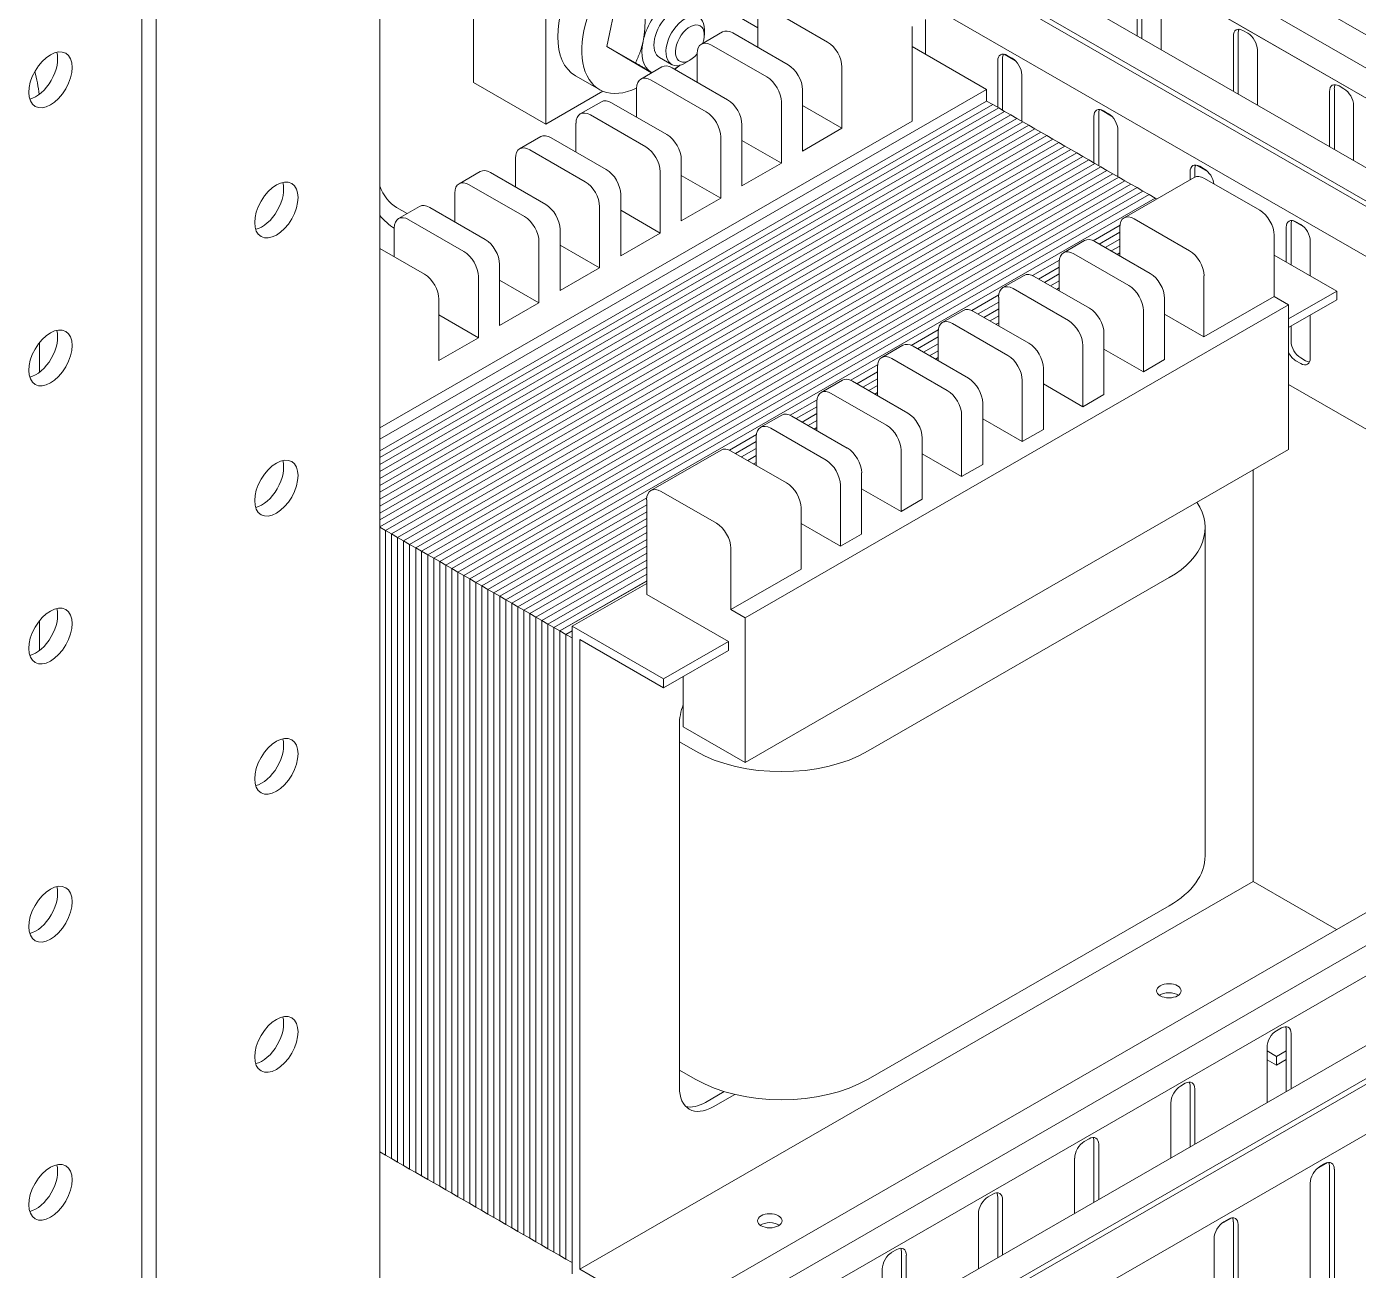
# Model space of a CAD drawing. Header units: millimetres. Extents: x 0 to 8410, y 0 to 5940.
# Drawn here: x 7351.4 to 7547.3, y 4536.9 to 4719.7 of the extents above; entities that cross this region are included whole.
import ezdxf

# ---------------------------------------------------------------- set-up
doc = ezdxf.new("R2010")
doc.units = ezdxf.units.MM
doc.header["$LTSCALE"] = 10
doc.layers.add('가시적인 것(ISO)', color=3, linetype='Continuous', lineweight=5, true_color=0x00ff00)

msp = doc.modelspace()

# ---------------------------------------------------------------- linework, layer by layer
at = {"layer": '가시적인 것(ISO)'}
for p, q in [((7368.37, 3136.39), (7368.37, 4825.03)), ((7370.49, 4823.81), (7370.49, 3158.54)), ((7660.41, 4653.98), (7452.52, 4773.7)), ((7427.77, 4768.85), (7427.77, 4705.33)), ((7656.17, 4651.54), (7452.52, 4768.81)), ((7417.16, 4711.44), (7417.16, 4762.74)), ((7656.17, 4647.11), (7452.52, 4764.39)), ((7659.7, 4645.06), (7452.52, 4764.37)), ((7403.36, 3330.27), (7403.36, 4757.71)), ((7643.44, 4644.21), (7452.52, 4754.15)), ((7639.19, 4641.77), (7452.52, 4749.27)), ((7638.48, 4641.36), (7452.52, 4748.45)), ((7632.1, 4637.68), (7452.52, 4741.09)), ((7514.74, 4718.32), (7514.74, 4726.42)), ((7515.45, 4726.83), (7515.45, 4717.91)), ((7438.19, 4723.49), (7436.77, 4716.76)), ((7518.28, 4724.39), (7518.28, 4716.28)), ((7458.95, 4719.51), (7455.35, 4721.59)), ((7461.07, 4722.08), (7469.21, 4717.4)), ((7458.95, 4716.63), (7458.95, 4720.85)), ((7481.65, 4719.67), (7481.65, 4705.77)), ((7483.63, 4720.72), (7483.63, 4715.63)), ((7453.78, 4718.89), (7450.67, 4717.1)), ((7451.1, 4718.41), (7451.1, 4719.22)), ((7463.41, 4714.06), (7455.28, 4718.74)), ((7528.89, 4710.18), (7528.89, 4718.28)), ((7529.59, 4718.69), (7529.59, 4709.77)), ((7530.3, 4719.1), (7531.01, 4718.69)), ((7436.77, 4716.76), (7440.49, 4714.53)), ((7436.77, 4716.76), (7440.96, 4714.35)), ((7450.04, 4711.49), (7450.04, 4715.72)), ((7452.16, 4716.95), (7460.3, 4712.27)), ((7481.65, 4716.77), (7492.61, 4710.45)), ((7496.83, 4714.67), (7495.19, 4715.61)), ((7532.42, 4716.24), (7532.42, 4708.14)), ((7440.49, 4714.53), (7443.35, 4712.88)), ((7444.87, 4713.76), (7441.76, 4711.97)), ((7446.28, 4714.13), (7444.51, 4715.15)), ((7454.5, 4708.93), (7446.37, 4713.61)), ((7448.99, 4714.74), (7448.29, 4714.33)), ((7471.33, 4713.72), (7471.33, 4704.73)), ((7494.24, 4707.8), (7494.24, 4714.61)), ((7494.94, 4715.02), (7494.94, 4707.39)), ((7495.65, 4715.43), (7496.36, 4715.03)), ((7432.14, 4712.46), (7435.67, 4710.43)), ((7443.26, 4711.82), (7451.39, 4707.14)), ((7497.77, 4712.58), (7497.77, 4705.77)), ((7492.61, 4710.45), (7403.36, 4659.06)), ((7417.16, 4711.44), (7427.77, 4705.33)), ((7427.77, 4705.33), (7436.18, 4710.18)), ((7441.13, 4706.36), (7441.13, 4710.59)), ((7465.53, 4701.39), (7465.53, 4710.39)), ((7492.61, 4710.45), (7492.61, 4708.74)), ((7543.03, 4702.03), (7543.03, 4710.13)), ((7543.74, 4710.54), (7543.74, 4701.62)), ((7544.44, 4710.96), (7545.15, 4710.55)), ((7492.61, 4708.74), (7403.36, 4657.34)), ((7493.5, 4708.23), (7403.36, 4656.33)), ((7403.36, 4656.33), (7493.5, 4708.23)), ((7494.38, 4707.72), (7403.36, 4655.31)), ((7403.36, 4655.31), (7494.38, 4707.72)), ((7435.96, 4708.63), (7432.85, 4706.84)), ((7445.59, 4703.8), (7437.46, 4708.48)), ((7462.42, 4708.59), (7462.42, 4699.6)), ((7465.53, 4708.07), (7471.33, 4704.73)), ((7492.61, 4708.74), (7493.5, 4708.23)), ((7493.5, 4708.23), (7494.38, 4707.72)), ((7493.5, 4708.23), (7493.5, 4708.23)), ((7494.38, 4707.72), (7495.26, 4707.21)), ((7494.38, 4707.72), (7494.38, 4707.72)), ((7546.56, 4708.1), (7546.56, 4700)), ((7495.26, 4707.21), (7403.36, 4654.29)), ((7403.36, 4654.29), (7495.26, 4707.21)), ((7496.15, 4706.7), (7403.36, 4653.27)), ((7403.36, 4653.27), (7496.15, 4706.7)), ((7497.03, 4706.19), (7403.36, 4652.25)), ((7403.36, 4652.25), (7497.03, 4706.19)), ((7481.65, 4705.77), (7403.36, 4660.69)), ((7434.35, 4706.69), (7442.48, 4702.01)), ((7495.26, 4707.21), (7496.15, 4706.7)), ((7495.26, 4707.21), (7495.26, 4707.21)), ((7496.15, 4706.7), (7497.03, 4706.19)), ((7496.15, 4706.7), (7496.15, 4706.7)), ((7497.03, 4706.19), (7497.92, 4705.68)), ((7497.03, 4706.19), (7497.03, 4706.19)), ((7508.38, 4699.66), (7508.38, 4706.47)), ((7509.09, 4706.88), (7509.09, 4699.25)), ((7510.97, 4706.52), (7509.33, 4707.47)), ((7509.79, 4707.29), (7510.5, 4706.88)), ((7497.92, 4705.68), (7403.36, 4651.23)), ((7403.36, 4651.23), (7497.92, 4705.68)), ((7498.8, 4705.17), (7403.36, 4650.21)), ((7403.36, 4650.22), (7498.8, 4705.17)), ((7499.69, 4704.66), (7403.36, 4649.2)), ((7403.36, 4649.2), (7499.68, 4704.66)), ((7403.36, 4648.18), (7500.57, 4704.16)), ((7500.57, 4704.15), (7403.36, 4648.18)), ((7432.22, 4701.23), (7432.22, 4705.46)), ((7456.62, 4696.26), (7456.62, 4705.26)), ((7471.33, 4704.73), (7465.53, 4701.39)), ((7497.92, 4705.68), (7498.8, 4705.17)), ((7497.92, 4705.68), (7497.92, 4705.68)), ((7498.8, 4705.17), (7499.68, 4704.66)), ((7498.8, 4705.17), (7498.8, 4705.17)), ((7499.68, 4704.66), (7499.68, 4704.66)), ((7499.69, 4704.66), (7500.57, 4704.16)), ((7500.57, 4704.16), (7500.57, 4704.15)), ((7500.57, 4704.15), (7501.45, 4703.65)), ((7511.92, 4704.43), (7511.92, 4697.62)), ((7501.45, 4703.65), (7403.36, 4647.16)), ((7403.36, 4647.16), (7501.45, 4703.65)), ((7502.34, 4703.14), (7403.36, 4646.14)), ((7403.36, 4646.14), (7502.34, 4703.14)), ((7503.22, 4702.63), (7404.23, 4645.62)), ((7404.23, 4645.62), (7503.22, 4702.63)), ((7504.11, 4702.12), (7405.11, 4645.11)), ((7405.11, 4645.11), (7504.11, 4702.12)), ((7427.05, 4703.5), (7423.94, 4701.71)), ((7436.68, 4698.67), (7428.55, 4703.35)), ((7453.51, 4703.46), (7453.51, 4694.47)), ((7456.62, 4702.94), (7462.42, 4699.6)), ((7501.45, 4703.65), (7502.34, 4703.14)), ((7501.45, 4703.65), (7501.45, 4703.65)), ((7502.34, 4703.14), (7503.22, 4702.63)), ((7502.34, 4703.14), (7502.34, 4703.14)), ((7503.22, 4702.63), (7504.11, 4702.12)), ((7503.22, 4702.63), (7503.22, 4702.63)), ((7504.11, 4702.12), (7504.99, 4701.61)), ((7504.11, 4702.12), (7504.11, 4702.12)), ((7504.99, 4701.61), (7406, 4644.6)), ((7406, 4644.6), (7504.99, 4701.61)), ((7505.87, 4701.1), (7406.88, 4644.09)), ((7406.88, 4644.09), (7505.87, 4701.1)), ((7506.76, 4700.59), (7407.76, 4643.58)), ((7407.76, 4643.58), (7506.76, 4700.59)), ((7507.64, 4700.08), (7408.65, 4643.07)), ((7408.65, 4643.07), (7507.64, 4700.08)), ((7423.31, 4696.1), (7423.31, 4700.33)), ((7425.44, 4701.56), (7433.57, 4696.88)), ((7447.71, 4691.13), (7447.71, 4700.12)), ((7504.99, 4701.61), (7505.87, 4701.1)), ((7504.99, 4701.61), (7504.99, 4701.61)), ((7505.87, 4701.1), (7506.76, 4700.59)), ((7505.87, 4701.1), (7505.87, 4701.1)), ((7506.76, 4700.59), (7507.64, 4700.08)), ((7506.76, 4700.59), (7506.76, 4700.59)), ((7507.64, 4700.08), (7508.53, 4699.57)), ((7507.64, 4700.08), (7507.64, 4700.08)), ((7508.53, 4699.57), (7409.53, 4642.56)), ((7409.53, 4642.56), (7508.53, 4699.57)), ((7509.41, 4699.06), (7410.42, 4642.06)), ((7410.42, 4642.06), (7509.41, 4699.06)), ((7510.3, 4698.55), (7411.3, 4641.55)), ((7411.3, 4641.55), (7510.3, 4698.55)), ((7412.18, 4641.04), (7511.18, 4698.04)), ((7511.18, 4698.04), (7412.19, 4641.04)), ((7418.14, 4698.37), (7415.03, 4696.58)), ((7427.77, 4693.54), (7419.64, 4698.22)), ((7444.6, 4698.33), (7444.6, 4689.34)), ((7462.42, 4699.6), (7456.62, 4696.26)), ((7508.53, 4699.57), (7509.41, 4699.06)), ((7508.53, 4699.57), (7508.53, 4699.57)), ((7509.41, 4699.06), (7510.3, 4698.55)), ((7509.41, 4699.06), (7509.41, 4699.06)), ((7510.3, 4698.55), (7511.18, 4698.04)), ((7510.3, 4698.55), (7510.3, 4698.55)), ((7511.18, 4698.04), (7512.06, 4697.54)), ((7511.18, 4698.04), (7511.18, 4698.04)), ((7522.52, 4697.15), (7522.52, 4698.33)), ((7523.23, 4698.73), (7523.23, 4697.55)), ((7525.11, 4698.38), (7523.47, 4699.32)), ((7523.94, 4699.15), (7524.64, 4698.74)), ((7512.06, 4697.54), (7413.07, 4640.53)), ((7413.07, 4640.53), (7512.06, 4697.54)), ((7512.95, 4697.03), (7413.95, 4640.02)), ((7413.95, 4640.02), (7512.95, 4697.03)), ((7513.83, 4696.52), (7414.84, 4639.51)), ((7414.84, 4639.51), (7513.83, 4696.52)), ((7514.72, 4696.01), (7415.72, 4639)), ((7415.72, 4639), (7514.72, 4696.01)), ((7416.53, 4696.43), (7424.66, 4691.75)), ((7447.71, 4697.81), (7453.51, 4694.47)), ((7512.06, 4697.54), (7512.95, 4697.03)), ((7512.06, 4697.54), (7512.06, 4697.54)), ((7512.82, 4691.57), (7523.15, 4697.51)), ((7512.95, 4697.03), (7513.83, 4696.52)), ((7512.95, 4697.03), (7512.95, 4697.03)), ((7513.83, 4696.52), (7514.72, 4696.01)), ((7513.83, 4696.52), (7513.83, 4696.52)), ((7514.72, 4696.01), (7515.6, 4695.5)), ((7514.72, 4696.01), (7514.72, 4696.01)), ((7532.77, 4692.68), (7524.64, 4697.37)), ((7414.41, 4690.97), (7414.41, 4695.2)), ((7515.6, 4695.5), (7416.61, 4638.49)), ((7416.61, 4638.49), (7515.6, 4695.5)), ((7516.49, 4694.99), (7417.49, 4637.98)), ((7417.49, 4637.98), (7516.49, 4694.99)), ((7517.37, 4694.48), (7418.37, 4637.47)), ((7418.37, 4637.47), (7517.37, 4694.48)), ((7438.8, 4686), (7438.8, 4694.99)), ((7453.51, 4694.47), (7447.71, 4691.13)), ((7515.6, 4695.5), (7516.49, 4694.99)), ((7515.6, 4695.5), (7515.6, 4695.5)), ((7516.49, 4694.99), (7517.37, 4694.48)), ((7516.49, 4694.99), (7516.49, 4694.99)), ((7517.37, 4694.48), (7517.63, 4694.33)), ((7517.37, 4694.48), (7517.37, 4694.48)), ((7407.41, 4692.19), (7405.85, 4693.08)), ((7409.23, 4693.24), (7406.12, 4691.45)), ((7418.86, 4688.41), (7410.73, 4693.09)), ((7435.69, 4693.2), (7435.69, 4684.21)), ((7438.8, 4692.68), (7444.6, 4689.34)), ((7407.62, 4691.3), (7415.75, 4686.62)), ((7512.22, 4690.49), (7508.26, 4688.21)), ((7508.26, 4688.21), (7512.22, 4690.49)), ((7512.2, 4685.96), (7512.2, 4690.19)), ((7514.32, 4691.42), (7522.45, 4686.74)), ((7536.66, 4685.09), (7536.66, 4690.18)), ((7537.37, 4690.59), (7537.37, 4684.68)), ((7539.25, 4690.24), (7537.61, 4691.18)), ((7538.08, 4691), (7538.79, 4690.6)), ((7405.5, 4685.84), (7405.5, 4690.07)), ((7429.89, 4680.87), (7429.89, 4689.86)), ((7444.6, 4689.34), (7438.8, 4686)), ((7503.91, 4686.44), (7507.02, 4688.23)), ((7512.2, 4689.47), (7509.16, 4687.71)), ((7509.16, 4687.71), (7512.2, 4689.47)), ((7512.2, 4688.45), (7510.04, 4687.21)), ((7510.04, 4687.21), (7512.2, 4688.45)), ((7534.9, 4680.02), (7534.9, 4689.01)), ((7540.2, 4688.15), (7540.2, 4683.05)), ((7409.95, 4683.28), (7403.36, 4687.07)), ((7426.78, 4688.07), (7426.78, 4679.08)), ((7429.89, 4687.55), (7435.69, 4684.21)), ((7505.41, 4686.29), (7513.54, 4681.61)), ((7516.65, 4683.4), (7508.52, 4688.08)), ((7512.2, 4687.43), (7510.93, 4686.7)), ((7510.93, 4686.7), (7512.2, 4687.43)), ((7512.2, 4686.41), (7511.81, 4686.19)), ((7511.81, 4686.19), (7512.2, 4686.41)), ((7420.98, 4675.74), (7420.98, 4684.73)), ((7435.69, 4684.21), (7429.89, 4680.87)), ((7503.31, 4685.36), (7499.35, 4683.08)), ((7499.35, 4683.08), (7503.31, 4685.36)), ((7503.29, 4684.33), (7500.25, 4682.58)), ((7500.25, 4682.58), (7503.29, 4684.33)), ((7503.29, 4680.83), (7503.29, 4685.06)), ((7544.09, 4680.81), (7534.9, 4686.1)), ((7417.87, 4682.94), (7417.87, 4673.95)), ((7420.98, 4682.42), (7426.78, 4679.08)), ((7495, 4681.31), (7498.11, 4683.1)), ((7507.74, 4678.27), (7499.61, 4682.95)), ((7503.29, 4683.32), (7501.13, 4682.07)), ((7501.13, 4682.07), (7503.29, 4683.32)), ((7503.29, 4682.3), (7502.02, 4681.57)), ((7502.02, 4681.57), (7503.29, 4682.3)), ((7524.57, 4683.06), (7524.57, 4674.07)), ((7496.5, 4681.16), (7504.63, 4676.48)), ((7503.29, 4681.28), (7502.9, 4681.06)), ((7502.9, 4681.06), (7503.29, 4681.28)), ((7544.09, 4680.81), (7537.02, 4676.74)), ((7544.09, 4679.5), (7544.09, 4680.81)), ((7412.07, 4670.61), (7412.07, 4679.6)), ((7426.78, 4679.08), (7420.98, 4675.74)), ((7457.11, 4632.78), (7537.02, 4678.79)), ((7494.4, 4680.23), (7490.44, 4677.95)), ((7490.44, 4677.95), (7494.4, 4680.23)), ((7494.38, 4679.2), (7491.34, 4677.45)), ((7491.34, 4677.45), (7494.38, 4679.2)), ((7494.38, 4675.7), (7494.38, 4679.93)), ((7518.77, 4670.73), (7518.77, 4679.72)), ((7524.57, 4674.07), (7534.9, 4680.02)), ((7537.02, 4678.79), (7534.9, 4680.02)), ((7537.02, 4675.43), (7544.09, 4679.5)), ((7537.02, 4657.54), (7537.02, 4678.79)), ((7412.07, 4677.29), (7417.87, 4673.95)), ((7486.09, 4676.18), (7489.2, 4677.97)), ((7498.83, 4673.14), (7490.7, 4677.82)), ((7494.38, 4678.19), (7492.22, 4676.94)), ((7492.22, 4676.94), (7494.38, 4678.19)), ((7494.38, 4677.17), (7493.11, 4676.43)), ((7493.11, 4676.43), (7494.38, 4677.17)), ((7515.66, 4677.93), (7515.66, 4668.94)), ((7524.57, 4674.07), (7518.77, 4677.41)), ((7540.2, 4677.26), (7540.2, 4670.98)), ((7485.49, 4675.1), (7481.53, 4672.82)), ((7481.53, 4672.82), (7485.49, 4675.1)), ((7485.47, 4670.57), (7485.47, 4674.8)), ((7487.59, 4676.03), (7495.72, 4671.35)), ((7494.38, 4676.15), (7493.99, 4675.93)), ((7493.99, 4675.93), (7494.38, 4676.15)), ((7509.86, 4665.6), (7509.86, 4674.59)), ((7537.37, 4675.63), (7537.37, 4673.42)), ((7353.32, 4668.86), (7353.32, 4673.21)), ((7417.87, 4673.95), (7412.07, 4670.61)), ((7477.18, 4671.04), (7480.3, 4672.84)), ((7489.92, 4668.01), (7481.79, 4672.69)), ((7485.47, 4674.07), (7482.43, 4672.32)), ((7482.43, 4672.32), (7485.47, 4674.07)), ((7483.31, 4671.81), (7485.47, 4673.06)), ((7485.47, 4673.05), (7483.31, 4671.81)), ((7506.75, 4672.8), (7506.75, 4663.81)), ((7478.68, 4670.9), (7486.81, 4666.21)), ((7485.47, 4672.04), (7484.2, 4671.3)), ((7484.2, 4671.3), (7485.47, 4672.04)), ((7485.47, 4671.02), (7485.08, 4670.79)), ((7485.08, 4670.79), (7485.47, 4671.02)), ((7515.66, 4668.94), (7509.86, 4672.28)), ((7515.66, 4668.94), (7518.77, 4670.73)), ((7538.79, 4670.16), (7538.08, 4670.56)), ((7538.79, 4670.97), (7539.49, 4670.56)), ((7476.58, 4669.97), (7472.62, 4667.69)), ((7472.62, 4667.69), (7476.58, 4669.97)), ((7476.56, 4668.94), (7473.52, 4667.19)), ((7473.52, 4667.19), (7476.56, 4668.94)), ((7476.56, 4665.44), (7476.56, 4669.67)), ((7500.96, 4660.47), (7500.96, 4669.46)), ((7468.27, 4665.91), (7471.39, 4667.71)), ((7481.01, 4662.88), (7472.88, 4667.56)), ((7476.56, 4667.92), (7474.4, 4666.68)), ((7474.4, 4666.68), (7476.56, 4667.92)), ((7476.56, 4666.91), (7475.29, 4666.17)), ((7475.29, 4666.17), (7476.56, 4666.91)), ((7497.84, 4667.67), (7497.84, 4658.68)), ((7506.75, 4663.81), (7500.96, 4667.15)), ((7610.09, 4625.01), (7537.02, 4667.09)), ((7467.67, 4664.84), (7463.71, 4662.56)), ((7463.71, 4662.56), (7467.67, 4664.84)), ((7469.77, 4665.77), (7477.9, 4661.08)), ((7476.56, 4665.89), (7476.17, 4665.66)), ((7476.17, 4665.66), (7476.56, 4665.89)), ((7506.75, 4663.81), (7509.86, 4665.6)), ((7467.65, 4663.81), (7464.61, 4662.06)), ((7464.61, 4662.06), (7467.65, 4663.81)), ((7467.65, 4662.79), (7465.49, 4661.55)), ((7465.49, 4661.55), (7467.65, 4662.79)), ((7467.65, 4660.31), (7467.65, 4664.54)), ((7492.05, 4655.34), (7492.05, 4664.33)), ((7459.37, 4660.78), (7462.48, 4662.57)), ((7472.11, 4657.74), (7463.97, 4662.43)), ((7466.38, 4661.04), (7467.65, 4661.78)), ((7467.65, 4661.77), (7466.38, 4661.04)), ((7467.65, 4660.76), (7467.26, 4660.53)), ((7467.26, 4660.53), (7467.65, 4660.76)), ((7488.93, 4662.54), (7488.93, 4653.55)), ((7497.84, 4658.68), (7492.05, 4662.02)), ((7458.76, 4659.71), (7454.8, 4657.43)), ((7454.8, 4657.43), (7458.76, 4659.71)), ((7458.74, 4655.18), (7458.74, 4659.41)), ((7460.86, 4660.64), (7468.99, 4655.95)), ((7483.14, 4650.21), (7483.14, 4659.2)), ((7497.84, 4658.68), (7500.96, 4660.47)), ((7443.24, 4651.5), (7453.57, 4657.44)), ((7463.2, 4652.61), (7455.06, 4657.3)), ((7458.74, 4658.68), (7455.7, 4656.93)), ((7455.7, 4656.93), (7458.74, 4658.68)), ((7458.74, 4657.66), (7456.58, 4656.42)), ((7456.58, 4656.42), (7458.74, 4657.66)), ((7537.02, 4657.54), (7457.11, 4611.52)), ((7480.02, 4657.41), (7480.02, 4648.42)), ((7488.93, 4653.55), (7483.14, 4656.89)), ((7458.74, 4656.64), (7457.47, 4655.91)), ((7457.47, 4655.91), (7458.74, 4656.64)), ((7458.74, 4655.63), (7458.35, 4655.4)), ((7458.35, 4655.4), (7458.74, 4655.63)), ((7488.93, 4653.55), (7492.05, 4655.34)), ((7474.23, 4645.08), (7474.23, 4654.07)), ((7531.78, 4594.04), (7531.78, 4654.52)), ((7444.74, 4651.35), (7452.87, 4646.67)), ((7471.12, 4652.28), (7471.12, 4643.29)), ((7480.02, 4648.42), (7474.23, 4651.76)), ((7442.64, 4650.43), (7419.26, 4636.96)), ((7419.26, 4636.96), (7442.64, 4650.43)), ((7442.62, 4649.4), (7420.14, 4636.45)), ((7420.14, 4636.45), (7442.62, 4649.4)), ((7442.62, 4636.22), (7442.62, 4650.12)), ((7480.02, 4648.42), (7483.14, 4650.21)), ((7442.62, 4648.38), (7421.03, 4635.95)), ((7421.03, 4635.95), (7442.62, 4648.38)), ((7442.62, 4647.36), (7421.91, 4635.44)), ((7421.91, 4635.44), (7442.62, 4647.36)), ((7465.32, 4639.95), (7465.32, 4648.94)), ((7404.23, 4645.62), (7403.36, 4646.12)), ((7404.23, 4645.62), (7404.23, 4553.81)), ((7405.11, 4645.11), (7404.23, 4645.62)), ((7404.23, 4553.81), (7404.23, 4645.62)), ((7405.11, 4645.11), (7405.11, 4553.3)), ((7406, 4644.6), (7405.11, 4645.11)), ((7405.11, 4553.3), (7405.11, 4645.11)), ((7442.62, 4646.34), (7422.8, 4634.93)), ((7422.8, 4634.93), (7442.62, 4646.34)), ((7442.62, 4645.32), (7423.68, 4634.42)), ((7423.68, 4634.42), (7442.62, 4645.32)), ((7471.12, 4643.29), (7465.32, 4646.63)), ((7471.12, 4643.29), (7474.23, 4645.08)), ((7524.74, 4597.8), (7524.74, 4646.03)), ((7406, 4644.6), (7406, 4552.79)), ((7406.88, 4644.09), (7406, 4644.6)), ((7406, 4552.79), (7406, 4644.6)), ((7406.88, 4644.09), (7406.88, 4552.28)), ((7407.76, 4643.58), (7406.88, 4644.09)), ((7406.88, 4552.28), (7406.88, 4644.09)), ((7407.76, 4643.58), (7407.76, 4551.77)), ((7408.65, 4643.07), (7407.76, 4643.58)), ((7407.76, 4551.77), (7407.76, 4643.58)), ((7408.65, 4643.07), (7408.65, 4551.26)), ((7409.53, 4642.56), (7408.65, 4643.07)), ((7408.65, 4551.26), (7408.65, 4643.07)), ((7424.56, 4633.91), (7442.62, 4644.31)), ((7442.62, 4644.3), (7424.56, 4633.91)), ((7442.62, 4643.29), (7425.45, 4633.4)), ((7425.45, 4633.4), (7442.62, 4643.29)), ((7405.85, 4507.39), (7639.19, 4641.77)), ((7409.53, 4642.56), (7409.53, 4550.75)), ((7410.42, 4642.06), (7409.53, 4642.56)), ((7409.53, 4550.75), (7409.53, 4642.56)), ((7410.42, 4642.06), (7410.42, 4550.24)), ((7411.3, 4641.55), (7410.42, 4642.06)), ((7410.42, 4550.25), (7410.42, 4642.06)), ((7411.3, 4641.55), (7411.3, 4549.74)), ((7412.18, 4641.04), (7411.3, 4641.55)), ((7411.3, 4549.74), (7411.3, 4641.55)), ((7442.62, 4642.27), (7426.33, 4632.89)), ((7426.33, 4632.89), (7442.62, 4642.27)), ((7442.62, 4641.25), (7427.22, 4632.38)), ((7427.22, 4632.38), (7442.62, 4641.25)), ((7454.99, 4643), (7454.99, 4634)), ((7410.09, 4504.95), (7643.44, 4639.32)), ((7412.18, 4549.23), (7412.18, 4641.04)), ((7412.19, 4641.04), (7412.19, 4549.23)), ((7413.07, 4640.53), (7412.19, 4641.04)), ((7413.07, 4640.53), (7413.07, 4548.72)), ((7413.95, 4640.02), (7413.07, 4640.53)), ((7413.07, 4548.72), (7413.07, 4640.53)), ((7413.95, 4640.02), (7413.95, 4548.21)), ((7414.84, 4639.51), (7413.95, 4640.02)), ((7413.95, 4548.21), (7413.95, 4640.02)), ((7414.84, 4639.51), (7414.84, 4547.7)), ((7415.72, 4639), (7414.84, 4639.51)), ((7414.84, 4547.7), (7414.84, 4639.51)), ((7442.62, 4640.23), (7428.1, 4631.87)), ((7428.1, 4631.87), (7442.62, 4640.23)), ((7442.62, 4639.21), (7428.99, 4631.36)), ((7428.99, 4631.36), (7442.62, 4639.21)), ((7454.99, 4634), (7465.32, 4639.95)), ((7415.72, 4639), (7415.72, 4547.19)), ((7416.61, 4638.49), (7415.72, 4639)), ((7415.72, 4547.19), (7415.72, 4639)), ((7416.61, 4638.49), (7416.61, 4546.68)), ((7417.49, 4637.98), (7416.61, 4638.49)), ((7416.61, 4546.68), (7416.61, 4638.49)), ((7417.49, 4637.98), (7417.49, 4546.17)), ((7418.37, 4637.47), (7417.49, 4637.98)), ((7417.49, 4546.17), (7417.49, 4637.98)), ((7418.37, 4637.47), (7418.37, 4545.66)), ((7419.26, 4636.96), (7418.37, 4637.47)), ((7418.37, 4545.66), (7418.37, 4637.47)), ((7429.87, 4630.85), (7442.62, 4638.2)), ((7442.62, 4638.19), (7429.87, 4630.85)), ((7442.62, 4637.85), (7431.66, 4631.54)), ((7475.2, 4613.21), (7519.46, 4638.7)), ((7419.26, 4636.96), (7419.26, 4545.15)), ((7420.14, 4636.45), (7419.26, 4636.96)), ((7419.26, 4545.15), (7419.26, 4636.96)), ((7420.14, 4636.45), (7420.14, 4544.64)), ((7421.03, 4635.95), (7420.14, 4636.45)), ((7420.14, 4544.64), (7420.14, 4636.45)), ((7421.03, 4635.95), (7421.03, 4544.13)), ((7421.91, 4635.44), (7421.03, 4635.95)), ((7421.03, 4544.13), (7421.03, 4635.95)), ((7421.91, 4635.44), (7421.91, 4543.63)), ((7422.8, 4634.93), (7421.91, 4635.44)), ((7421.91, 4543.63), (7421.91, 4635.44)), ((7454.64, 4629.3), (7442.62, 4636.22)), ((7410.09, 4500.52), (7643.44, 4634.9)), ((7422.8, 4634.93), (7422.8, 4543.12)), ((7423.68, 4634.42), (7422.8, 4634.93)), ((7422.8, 4543.12), (7422.8, 4634.93)), ((7423.68, 4634.42), (7423.68, 4542.61)), ((7424.56, 4633.91), (7423.68, 4634.42)), ((7423.68, 4542.61), (7423.68, 4634.42)), ((7424.56, 4633.91), (7424.56, 4542.1)), ((7425.45, 4633.4), (7424.56, 4633.91)), ((7424.56, 4542.1), (7424.56, 4633.91)), ((7425.45, 4633.4), (7425.45, 4541.59)), ((7426.33, 4632.89), (7425.45, 4633.4)), ((7425.45, 4541.59), (7425.45, 4633.4)), ((7454.99, 4634), (7457.11, 4632.78)), ((7353.32, 4627.98), (7353.32, 4632.34)), ((7406.56, 4498.47), (7639.9, 4632.85)), ((7422.82, 4497.62), (7656.17, 4631.99)), ((7426.33, 4632.89), (7426.33, 4541.08)), ((7427.22, 4632.38), (7426.33, 4632.89)), ((7426.33, 4541.08), (7426.33, 4632.89)), ((7427.22, 4632.38), (7427.22, 4540.57)), ((7428.1, 4631.87), (7427.22, 4632.38)), ((7427.22, 4540.57), (7427.22, 4632.38)), ((7428.1, 4631.87), (7428.1, 4540.06)), ((7428.99, 4631.36), (7428.1, 4631.87)), ((7428.1, 4540.06), (7428.1, 4631.87)), ((7428.99, 4631.36), (7428.99, 4539.55)), ((7429.87, 4630.85), (7428.99, 4631.36)), ((7428.99, 4539.55), (7428.99, 4631.36)), ((7431.66, 4631.54), (7445.09, 4623.8)), ((7431.66, 4536.38), (7431.66, 4631.54)), ((7457.11, 4632.78), (7457.11, 4611.52)), ((7427.06, 4495.18), (7660.41, 4629.55)), ((7429.87, 4630.85), (7429.87, 4539.04)), ((7430.75, 4630.34), (7429.87, 4630.85)), ((7429.87, 4539.04), (7429.87, 4630.85)), ((7430.75, 4630.34), (7431.66, 4630.87)), ((7431.66, 4630.86), (7430.75, 4630.34)), ((7430.75, 4630.34), (7430.75, 4538.53)), ((7431.64, 4629.83), (7430.75, 4630.34)), ((7430.75, 4538.53), (7430.75, 4630.34)), ((7431.64, 4629.83), (7431.66, 4629.85)), ((7431.64, 4538.02), (7431.64, 4629.83)), ((7445.09, 4622.5), (7432.79, 4629.58)), ((7432.79, 4629.58), (7432.79, 4537.03)), ((7427.06, 4494.36), (7660.41, 4628.73)), ((7454.64, 4629.3), (7445.09, 4623.8)), ((7445.09, 4622.5), (7454.64, 4627.99)), ((7454.64, 4627.99), (7454.64, 4629.3)), ((7445.09, 4623.8), (7445.09, 4622.5)), ((7447.99, 4616.78), (7447.99, 4624.16)), ((7427.06, 4487), (7660.41, 4621.38)), ((7447.43, 4614.55), (7447.43, 4617.08)), ((7457.11, 4611.52), (7447.99, 4616.78)), ((7447.43, 4566.31), (7447.43, 4614.55)), ((7447.43, 4614.55), (7449.74, 4613.21)), ((7531.78, 4594.04), (7432.79, 4537.03)), ((7544.05, 4586.98), (7531.78, 4594.04)), ((7519.46, 4590.47), (7475.2, 4564.98)), ((7535.25, 4572.1), (7535.96, 4572.51)), ((7536.66, 4563.18), (7536.66, 4572.1)), ((7537.37, 4571.69), (7537.37, 4563.59)), ((7533.84, 4561.55), (7533.84, 4569.65)), ((7533.84, 4569.12), (7535.21, 4568.33)), ((7535.21, 4568.33), (7536.66, 4569.16)), ((7535.21, 4567.02), (7533.84, 4567.81)), ((7535.21, 4568.33), (7535.21, 4567.02)), ((7536.66, 4567.85), (7535.21, 4567.02)), ((7449.74, 4564.98), (7447.43, 4566.31)), ((7447.43, 4563.78), (7447.43, 4566.31)), ((7451.25, 4561.56), (7454.02, 4563.15)), ((7521.11, 4563.96), (7521.81, 4564.37)), ((7522.52, 4555.03), (7522.52, 4563.95)), ((7523.23, 4563.54), (7523.23, 4555.44)), ((7455.56, 4562.74), (7452.38, 4560.9)), ((7519.69, 4553.41), (7519.69, 4561.51)), ((7506.97, 4555.81), (7507.67, 4556.22)), ((7508.38, 4546.89), (7508.38, 4555.81)), ((7509.09, 4555.4), (7509.09, 4547.3)), ((7403.36, 4554.31), (7404.23, 4553.81)), ((7404.23, 4553.81), (7405.11, 4553.3)), ((7404.23, 4553.81), (7404.23, 4553.81)), ((7405.11, 4553.3), (7406, 4552.79)), ((7405.11, 4553.3), (7405.11, 4553.3)), ((7505.55, 4545.26), (7505.55, 4553.36)), ((7406, 4552.79), (7406.88, 4552.28)), ((7406, 4552.79), (7406, 4552.79)), ((7406.88, 4552.28), (7407.76, 4551.77)), ((7406.88, 4552.28), (7406.88, 4552.28)), ((7407.76, 4551.77), (7408.65, 4551.26)), ((7407.76, 4551.77), (7407.76, 4551.77)), ((7408.65, 4551.26), (7409.53, 4550.75)), ((7408.65, 4551.26), (7408.65, 4551.26)), ((7541.15, 4551.79), (7542.79, 4552.73)), ((7541.61, 4552.15), (7542.32, 4552.56)), ((7543.03, 4534.97), (7543.03, 4552.14)), ((7543.74, 4551.74), (7543.74, 4534.57)), ((7409.53, 4550.75), (7410.42, 4550.25)), ((7409.53, 4550.75), (7409.53, 4550.75)), ((7410.42, 4550.25), (7410.42, 4550.25)), ((7410.42, 4550.24), (7411.3, 4549.74)), ((7411.3, 4549.74), (7412.18, 4549.23)), ((7411.3, 4549.74), (7411.3, 4549.74)), ((7412.18, 4549.23), (7412.19, 4549.23)), ((7412.19, 4549.23), (7413.07, 4548.72)), ((7540.2, 4532.53), (7540.2, 4549.7)), ((7413.07, 4548.72), (7413.95, 4548.21)), ((7413.07, 4548.72), (7413.07, 4548.72)), ((7413.95, 4548.21), (7414.84, 4547.7)), ((7413.95, 4548.21), (7413.95, 4548.21)), ((7414.84, 4547.7), (7415.72, 4547.19)), ((7414.84, 4547.7), (7414.84, 4547.7)), ((7415.72, 4547.19), (7416.61, 4546.68)), ((7415.72, 4547.19), (7415.72, 4547.19)), ((7492.82, 4547.67), (7493.53, 4548.08)), ((7494.24, 4538.75), (7494.24, 4547.66)), ((7494.94, 4547.26), (7494.94, 4539.15)), ((7416.61, 4546.68), (7417.49, 4546.17)), ((7416.61, 4546.68), (7416.61, 4546.68)), ((7417.49, 4546.17), (7418.37, 4545.66)), ((7417.49, 4546.17), (7417.49, 4546.17)), ((7418.37, 4545.66), (7419.26, 4545.15)), ((7418.37, 4545.66), (7418.37, 4545.66)), ((7491.41, 4537.12), (7491.41, 4545.22)), ((7419.26, 4545.15), (7420.14, 4544.64)), ((7419.26, 4545.15), (7419.26, 4545.15)), ((7420.14, 4544.64), (7421.03, 4544.13)), ((7420.14, 4544.64), (7420.14, 4544.64)), ((7421.03, 4544.13), (7421.91, 4543.63)), ((7421.03, 4544.13), (7421.03, 4544.13)), ((7421.91, 4543.63), (7422.8, 4543.12)), ((7421.91, 4543.63), (7421.91, 4543.63)), ((7527.01, 4543.65), (7528.65, 4544.59)), ((7527.47, 4544.01), (7528.18, 4544.41)), ((7528.89, 4526.83), (7528.89, 4544)), ((7529.59, 4543.59), (7529.59, 4526.42)), ((7422.8, 4543.12), (7423.68, 4542.61)), ((7422.8, 4543.12), (7422.8, 4543.12)), ((7423.68, 4542.61), (7424.56, 4542.1)), ((7423.68, 4542.61), (7423.68, 4542.61)), ((7424.56, 4542.1), (7425.45, 4541.59)), ((7424.56, 4542.1), (7424.56, 4542.1)), ((7425.45, 4541.59), (7426.33, 4541.08)), ((7425.45, 4541.59), (7425.45, 4541.59)), ((7526.06, 4524.39), (7526.06, 4541.56)), ((7426.33, 4541.08), (7427.22, 4540.57)), ((7426.33, 4541.08), (7426.33, 4541.08)), ((7427.22, 4540.57), (7428.1, 4540.06)), ((7427.22, 4540.57), (7427.22, 4540.57)), ((7428.1, 4540.06), (7428.99, 4539.55)), ((7428.1, 4540.06), (7428.1, 4540.06)), ((7428.99, 4539.55), (7429.87, 4539.04)), ((7428.99, 4539.55), (7428.99, 4539.55)), ((7478.68, 4539.53), (7479.39, 4539.93)), ((7480.1, 4530.6), (7480.1, 4539.52)), ((7429.87, 4539.04), (7430.75, 4538.53)), ((7429.87, 4539.04), (7429.87, 4539.04)), ((7430.75, 4538.53), (7431.64, 4538.02)), ((7430.75, 4538.53), (7430.75, 4538.53)), ((7431.64, 4538.02), (7431.66, 4538.04)), ((7480.8, 4539.11), (7480.8, 4531.01)), ((7432.79, 4537.03), (7445.06, 4529.97)), ((7477.27, 4528.97), (7477.27, 4537.08))]:
    msp.add_line(p, q, dxfattribs=at)
for centre, major_axis, ratio, start_param, end_param in [((7438.38, 4723.29), (-6.24, -10.83), 0.578093, 3.141593, 6.283185), ((7441.91, 4721.26), (6.24, 10.83), 0.578093, 5.257593, 10.120163), ((7446.51, 4718.61), (-3.24, -5.63), 0.578093, 4.178042, 5.22524), ((7446.51, 4718.61), (2, 3.47), 0.578093, 6.276762, 9.431202), ((7448.28, 4717.59), (2, 3.47), 0.578093, 5.495853, 10.21211), ((7448.98, 4717.19), (-1.5, -2.6), 0.578093, 1.90808, 7.590249), ((7530.3, 4717.46), (-1, 1.73), 0.578093, 5.499721, 7.070517), ((7452.16, 4714.5), (-1.5, 2.6), 0.578093, 5.499721, 7.070517), ((7455.28, 4716.29), (-1.5, 2.6), 0.578093, 5.499721, 6.283185), ((7531.01, 4717.87), (-1, 1.73), 0.578093, 0.360638, 0.787332), ((7531.01, 4717.06), (1, -1.73), 0.578093, 0.787332, 2.358128), ((7352.82, 4713.08), (2.25, 3.9), 0.578093, 3.631445, 5.793333), ((7446.51, 4718.61), (-3.24, -5.63), 0.578093, 5.22524, 6.272437), ((7469.21, 4714.95), (1.5, -2.6), 0.578093, 0.787332, 2.358128), ((7495.65, 4713.8), (-1, 1.73), 0.578093, 5.499721, 7.070517), ((7496.36, 4714.21), (-1, 1.73), 0.578093, 0.360638, 0.787332), ((7446.37, 4711.16), (-1.5, 2.6), 0.578093, 5.499721, 6.283185), ((7446.51, 4718.61), (3.24, 5.63), 0.578093, 3.968192, 4.145672), ((7463.41, 4711.61), (-1.5, 2.6), 0.578093, 3.928925, 5.499721), ((7496.36, 4713.39), (1, -1.73), 0.578093, 0.787332, 2.358128), ((7303.32, 4708.36), (50, 0), 0.575862, 0.046385, 0.164757), ((7443.26, 4709.37), (-1.5, 2.6), 0.578093, 5.499721, 7.070517), ((7446.51, 4718.61), (-3.24, -5.63), 0.578093, 6.272437, 6.322328), ((7460.3, 4709.82), (1.5, -2.6), 0.578093, 0.787332, 2.358128), ((7544.44, 4709.32), (-1, 1.73), 0.578093, 5.499721, 7.070517), ((7545.15, 4709.73), (-1, 1.73), 0.578093, 0.360638, 0.787332), ((7545.15, 4708.91), (1, -1.73), 0.578093, 0.787332, 2.358128), ((7437.46, 4706.03), (-1.5, 2.6), 0.578093, 5.499721, 6.283185), ((7454.5, 4706.48), (-1.5, 2.6), 0.578093, 3.928925, 5.499721), ((7509.79, 4705.66), (-1, 1.73), 0.578093, 5.499721, 7.070517), ((7434.35, 4704.24), (-1.5, 2.6), 0.578093, 5.499721, 7.070517), ((7451.39, 4704.69), (1.5, -2.6), 0.578093, 0.787332, 2.358128), ((7510.5, 4706.06), (-1, 1.73), 0.578093, 0.360638, 0.787332), ((7510.5, 4705.25), (1, -1.73), 0.578093, 0.787332, 2.358128), ((7445.59, 4701.35), (-1.5, 2.6), 0.578093, 3.928925, 5.499721), ((7425.44, 4699.11), (-1.5, 2.6), 0.578093, 5.499721, 7.070517), ((7428.55, 4700.9), (-1.5, 2.6), 0.578093, 5.499721, 6.283185), ((7442.48, 4699.55), (1.5, -2.6), 0.578093, 0.787332, 2.358128), ((7419.64, 4695.77), (-1.5, 2.6), 0.578093, 5.499721, 6.283185), ((7436.68, 4696.22), (-1.5, 2.6), 0.578093, 3.928925, 5.499721), ((7523.94, 4697.51), (-1, 1.73), 0.578093, 5.499721, 7.070517), ((7524.64, 4697.92), (-1, 1.73), 0.578093, 0.360638, 0.787332), ((7524.64, 4697.1), (1, -1.73), 0.578093, 0.947417, 2.358128), ((7386.05, 4693.94), (2.25, 3.9), 0.578093, 3.631445, 5.793333), ((7405.85, 4696.35), (-2, 3.47), 0.578093, 1.285039, 2.358128), ((7416.53, 4693.98), (-1.5, 2.6), 0.578093, 5.499721, 7.070517), ((7433.57, 4694.42), (1.5, -2.6), 0.578093, 0.787332, 2.358128), ((7524.64, 4694.91), (-1.5, 2.6), 0.578093, 5.499721, 6.283185), ((7410.73, 4690.64), (-1.5, 2.6), 0.578093, 5.499721, 6.283185), ((7427.77, 4691.08), (-1.5, 2.6), 0.578093, 3.928925, 5.499721), ((7514.32, 4688.97), (-1.5, 2.6), 0.578093, 5.499721, 7.070517), ((7532.77, 4690.23), (-1.5, 2.6), 0.578093, 3.928925, 5.499721), ((7405.85, 4696.35), (3.99, -6.93), 0.578093, 5.044857, 5.43718), ((7407.62, 4688.85), (-1.5, 2.6), 0.578093, 5.499721, 7.070517), ((7424.66, 4689.29), (1.5, -2.6), 0.578093, 0.787332, 2.358128), ((7538.08, 4689.37), (-1, 1.73), 0.578093, 5.499721, 7.070517), ((7538.79, 4689.77), (-1, 1.73), 0.578093, 0.360638, 0.787332), ((7538.79, 4688.96), (1, -1.73), 0.578093, 0.787332, 2.358128), ((7418.86, 4685.95), (-1.5, 2.6), 0.578093, 3.928925, 5.499721), ((7508.52, 4685.63), (-1.5, 2.6), 0.578093, 5.499721, 6.283185), ((7415.75, 4684.16), (1.5, -2.6), 0.578093, 0.787332, 2.358128), ((7505.41, 4683.84), (-1.5, 2.6), 0.578093, 5.499721, 7.070517), ((7522.45, 4684.28), (1.5, -2.6), 0.578093, 0.787332, 2.358128), ((7409.95, 4680.82), (-1.5, 2.6), 0.578093, 3.928925, 5.499721), ((7499.61, 4680.5), (-1.5, 2.6), 0.578093, 5.499721, 6.283185), ((7516.65, 4680.95), (-1.5, 2.6), 0.578093, 3.928925, 5.499721), ((7496.5, 4678.71), (-1.5, 2.6), 0.578093, 5.499721, 7.070517), ((7513.54, 4679.15), (1.5, -2.6), 0.578093, 0.787332, 2.358128), ((7487.59, 4673.58), (-1.5, 2.6), 0.578093, 5.499721, 7.070517), ((7490.7, 4675.37), (-1.5, 2.6), 0.578093, 5.499721, 6.283185), ((7504.63, 4674.02), (1.5, -2.6), 0.578093, 0.787332, 2.358128), ((7507.74, 4675.82), (-1.5, 2.6), 0.578093, 3.928925, 5.499721), ((7352.82, 4672.2), (2.25, 3.9), 0.578093, 3.631445, 5.793333), ((7481.79, 4670.24), (-1.5, 2.6), 0.578093, 5.499721, 6.283185), ((7498.83, 4670.68), (-1.5, 2.6), 0.578093, 3.928925, 5.499721), ((7538.79, 4672.61), (1, -1.73), 0.578093, 3.928925, 5.499721), ((7478.68, 4668.44), (-1.5, 2.6), 0.578093, 5.499721, 7.070517), ((7495.72, 4668.89), (1.5, -2.6), 0.578093, 0.787332, 2.358128), ((7538.08, 4672.2), (-1, 1.73), 0.578093, 1.510066, 2.358128), ((7538.79, 4671.79), (1, -1.73), 0.578093, 5.499721, 7.070517), ((7539.49, 4672.2), (1, -1.73), 0.578093, 5.499721, 5.922547), ((7472.88, 4665.11), (-1.5, 2.6), 0.578093, 5.499721, 6.283185), ((7489.92, 4665.55), (-1.5, 2.6), 0.578093, 3.928925, 5.499721), ((7469.77, 4663.31), (-1.5, 2.6), 0.578093, 5.499721, 7.070517), ((7486.81, 4663.76), (1.5, -2.6), 0.578093, 0.787332, 2.358128), ((7463.97, 4659.98), (-1.5, 2.6), 0.578093, 5.499721, 6.283185), ((7481.01, 4660.42), (-1.5, 2.6), 0.578093, 3.928925, 5.499721), ((7460.86, 4658.18), (-1.5, 2.6), 0.578093, 5.499721, 7.070517), ((7477.9, 4658.63), (1.5, -2.6), 0.578093, 0.787332, 2.358128), ((7455.06, 4654.84), (-1.5, 2.6), 0.578093, 5.499721, 6.283185), ((7472.11, 4655.29), (-1.5, 2.6), 0.578093, 3.928925, 5.499721), ((7386.05, 4653.06), (2.25, 3.9), 0.578093, 3.631445, 5.793333), ((7468.99, 4653.5), (1.5, -2.6), 0.578093, 0.787332, 2.358128), ((7444.74, 4648.9), (-1.5, 2.6), 0.578093, 5.499721, 7.070517), ((7463.2, 4650.16), (-1.5, 2.6), 0.578093, 3.928925, 5.499721), ((7506.74, 4646.03), (18, 0), 0.575862, 5.497787, 6.651903), ((7452.87, 4644.22), (1.5, -2.6), 0.578093, 0.787332, 2.358128), ((7352.82, 4631.32), (2.25, 3.9), 0.578093, 3.631445, 5.793333), ((7452.38, 4619.93), (3.49, 6.07), 0.578093, 1.871495, 2.354261), ((7386.05, 4612.18), (2.25, 3.9), 0.578093, 3.631445, 5.793333), ((7462.47, 4620.54), (18, 0), 0.575862, 3.926991, 5.497787), ((7506.74, 4597.8), (18, 0), 0.575862, 5.497787, 6.283185), ((7352.82, 4590.44), (2.25, 3.9), 0.578093, 3.631445, 5.793333), ((7519.41, 4576.65), (-1.8, 0), 0.575862, 3.824402, 5.600376), ((7386.05, 4571.31), (2.25, 3.9), 0.578093, 3.631445, 5.793333), ((7535.96, 4570.87), (1, 1.73), 0.578093, 5.495853, 7.06665), ((7535.25, 4571.28), (1, 1.73), 0.578093, 5.495853, 5.922547), ((7535.25, 4570.47), (1, 1.73), 0.578093, 0.783464, 2.354261), ((7462.47, 4572.31), (-18, 0), 0.575862, 0.785398, 2.356194), ((7521.81, 4562.73), (1, 1.73), 0.578093, 5.495853, 7.06665), ((7452.38, 4566.63), (-3.49, -6.07), 0.578093, 5.495853, 7.06665), ((7521.11, 4562.32), (1, 1.73), 0.578093, 0.783464, 2.354261), ((7521.11, 4563.14), (1, 1.73), 0.578093, 5.495853, 5.922547), ((7451.25, 4567.28), (-3.49, -6.07), 0.578093, 0.162021, 0.783464), ((7506.97, 4554.18), (1, 1.73), 0.578093, 0.783464, 2.354261), ((7507.67, 4554.59), (1, 1.73), 0.578093, 5.495853, 7.06665), ((7506.97, 4554.99), (1, 1.73), 0.578093, 5.495853, 5.922547), ((7542.32, 4550.92), (1, 1.73), 0.578093, 5.495853, 7.06665), ((7352.82, 4549.57), (2.25, 3.9), 0.578093, 3.631445, 5.793333), ((7541.61, 4550.51), (1, 1.73), 0.578093, 0.783464, 2.354261), ((7541.61, 4551.33), (1, 1.73), 0.578093, 5.495853, 5.922547), ((7492.82, 4546.03), (1, 1.73), 0.578093, 0.783464, 2.354261), ((7493.53, 4546.44), (1, 1.73), 0.578093, 5.495853, 7.06665), ((7492.82, 4546.85), (1, 1.73), 0.578093, 5.495853, 5.922547), ((7460.72, 4542.85), (-1.8, 0), 0.575862, 3.824402, 5.600376), ((7527.47, 4542.37), (1, 1.73), 0.578093, 0.783464, 2.354261), ((7528.18, 4542.78), (1, 1.73), 0.578093, 5.495853, 7.06665), ((7527.47, 4543.18), (1, 1.73), 0.578093, 5.495853, 5.922547), ((7478.68, 4537.89), (1, 1.73), 0.578093, 0.783464, 2.354261), ((7479.39, 4538.3), (1, 1.73), 0.578093, 5.495853, 7.06665), ((7478.68, 4538.71), (1, 1.73), 0.578093, 5.495853, 5.922547)]:
    msp.add_ellipse(centre, major_axis=major_axis, ratio=ratio, start_param=start_param, end_param=end_param, dxfattribs=at)
for centre, major_axis, ratio in [((7354.94, 4711.85), (2.25, 3.9), 0.578093), ((7388.17, 4692.72), (2.25, 3.9), 0.578093), ((7354.94, 4670.98), (2.25, 3.9), 0.578093), ((7388.17, 4651.84), (2.25, 3.9), 0.578093), ((7354.94, 4630.1), (2.25, 3.9), 0.578093), ((7388.17, 4610.96), (2.25, 3.9), 0.578093), ((7354.94, 4589.22), (2.25, 3.9), 0.578093), ((7519.41, 4577.96), (-1.8, 0), 0.575862), ((7388.17, 4570.08), (2.25, 3.9), 0.578093), ((7354.94, 4548.35), (2.25, 3.9), 0.578093), ((7460.72, 4544.16), (-1.8, 0), 0.575862)]:
    msp.add_ellipse(centre, major_axis=major_axis, ratio=ratio, dxfattribs=at)
for points, weights in [([(7442.08, 4717.48), (7442.41, 4719.04), (7442.38, 4721.08)], [1, 1.0379548493, 1]), ([(7440.96, 4714.35), (7441.75, 4715.92), (7442.08, 4717.48)], [1, 1.0379548493, 1]), ([(7443.23, 4713), (7442.37, 4713.52), (7440.96, 4714.35)], [1, 1.0379548493, 1]), ([(7447.52, 4714.01), (7447.15, 4713.69), (7446.74, 4713.4)], [1.00410688118, 1.01402284058, 1.01732665087]), ([(7443.39, 4712.91), (7443.31, 4712.95), (7443.23, 4713)], [1.00618532128, 1.00339662949, 1])]:
    msp.add_rational_spline(points, weights, degree=2, dxfattribs=at)

doc.saveas('drawing.dxf')
